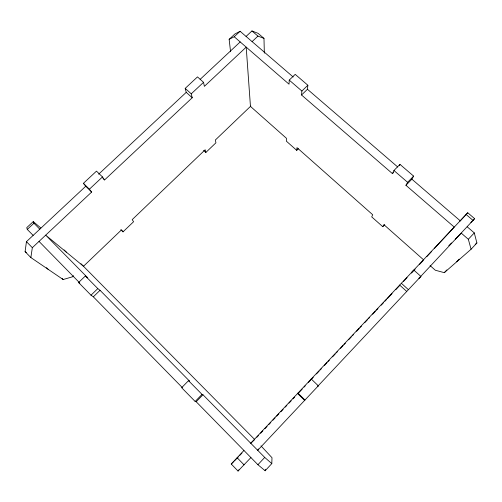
<?xml version="1.0" encoding="UTF-8"?>
<svg xmlns="http://www.w3.org/2000/svg" width="502" height="502" viewBox="0 0 502 502"><rect width="100%" height="100%" fill="white"/><g stroke="black" fill="none" stroke-linecap="round" stroke-linejoin="round"><path stroke-width="0.75" d="M182.32 387.594L93.334 296.814L91.006 295.189L78.582 282.507L85.378 275.981L97.808 288.606L100.042 290.307L189.637 381.225L188.52 380.673L181.655 387.695L195.152 401.468L196.188 401.744L257.915 464.72L265.15 470.763L271.802 463.603L271.996 457.717L260.99 445.876M393.524 172.525L392.445 173.629L301.539 94.997L307.45 89.274L307.864 85.246L295.207 74.365L289.234 80.107L289.039 84.185L234.214 36.765L229.144 39.338L230.569 51.737M102.954 178.379L104.567 179.942L192.228 97.746L186.242 92.343L185.2 88.371L197.493 76.9L203.548 82.315L204.377 86.35L246.2 47.132L250.46 106.405L286.498 138.345L286.366 141.162L296.738 150.368L296.977 147.632L372.722 214.762L371.706 216.883L382.762 226.691L384.739 224.645M301.539 94.997L301.884 91.031L307.864 85.246M73.574 275.755L72.476 276.815L63.145 279.526L30.867 257.564L25.1 251.627L26.449 241.657L85.735 186.255L83.414 183.324L96.478 171.132L102.477 176.942L104.567 179.942M30.867 257.564L32.329 247.687L91.659 192.046L89.406 189.185L83.414 183.324M265.15 470.763L265.395 469.27M392.445 173.629L393.944 170.511L399.95 164.367L413.623 176.114L411.878 179.176L405.942 185.301L454.228 227.067L434.387 248.477M399.322 165.641L399.95 164.367M258.474 448.951L257.721 450.313L318.306 385.831L311.209 378.966L310.707 379.543M382.762 226.691L383.898 224.664L423.644 259.885M405.942 185.301L407.611 182.314L413.623 176.114M243.941 450.463L231.24 464.03L238.042 471.045L238.939 469.79M411.954 271.984L413.755 270.026L420.883 276.389L418.982 278.271L474.628 218.652L467.751 212.766L250.749 443.241L254.727 439.539L80.991 263.745M293.287 398.569L293.068 398.833L294.68 397.12M387.494 298.489L392.062 293.62M426.932 256.522L431.726 251.351M460.008 221.112L467.751 212.766M456.72 261.806L459.186 259.151M430.07 265.583L435.334 270.239L444.308 272.661L471.071 249.243L476.9 242.974L474.283 232.897L467.211 226.81M257.915 464.72L264.723 457.422L202.965 394.754L202.024 394.384L188.52 380.673M471.071 249.243L468.335 239.272L474.283 232.897M444.308 272.661L446.849 269.932M238.042 471.045L250.912 457.573M420.883 276.389L317.703 386.314L318.306 385.831M256.911 437.217L258.517 435.51M260.657 433.239L262.797 430.967M264.937 428.695L267.077 426.418M268.683 424.717L270.823 422.439M272.962 420.168L275.102 417.896M276.702 416.189L278.842 413.918M280.982 411.64L283.122 409.368M285.262 407.097L286.868 405.39M289.008 403.119L291.147 400.847M298.972 392.558L302.185 389.138M304.13 387.048L305.203 385.906M308.416 382.493L310.556 380.221M312.162 378.514L313.235 377.372M316.448 373.959L319.128 371.116M320.194 369.98L321.267 368.838M324.48 365.425L327.16 362.582M328.233 361.44L329.299 360.304M332.512 356.891L335.192 354.048M336.265 352.906L337.331 351.77M340.544 348.357L343.224 345.514M344.297 344.372L345.363 343.236M348.576 339.823L351.256 336.98M352.329 335.838L353.395 334.702M356.608 331.289L359.288 328.446M360.361 327.304L361.427 326.168M364.64 322.755L367.32 319.912M368.393 318.77L369.459 317.634M372.672 314.221L375.352 311.372M376.425 310.236L377.993 308.598M381.206 305.185L383.346 302.907M384.952 301.2L386.559 299.493M395.821 289.629L399.579 285.632M403.338 281.641L407.097 277.65M411.389 273.088L415.148 269.091M419.44 264.529L423.199 260.538M238.274 456.983L234.459 460.836M239.856 455.314L241.964 453.093M196.188 401.744L202.965 394.754M195.152 401.468L202.024 394.384M470.882 222.449L474.628 218.652M448.807 245.691L451.518 242.962M455.308 239.147L461.269 233.154L468.335 239.272M231.24 464.03L233.919 461.369M296.738 150.368L298.383 148.749M93.334 296.814L100.042 290.307M91.006 295.189L97.808 288.606M250.787 106.091L215.358 140.014L215.929 142.8L205.864 152.451L203.636 150.405M120.813 229.684L123.021 231.855L133.607 221.708L132.177 219.65L205.186 149.747L205.864 152.451M252.086 41.61L257.953 36.113L263.983 38.384L264.334 53.162M98.637 174.2L186.242 92.343M200.103 79.391L240.194 41.936M246.08 36.439L251.941 30.955L258.084 33.339L263.983 38.384M89.406 189.185L102.477 176.942M192.228 97.746L191.249 93.83L203.548 82.315M27.277 229.427L33.941 223.227L33.245 221.608L26.738 227.657L27.277 229.427L33.138 235.4M234.214 36.765L240.094 31.287L293.174 76.982M229.144 39.338L234.911 33.979L240.094 31.287M475.199 244.474L476.9 242.974M25.1 251.627L26.361 252.493M78.582 282.507L79.818 283.398M85.378 275.981L87.756 277.838L45.695 235.156L83.489 266.267L121.478 229.897L123.021 231.855M33.245 221.608L40.825 227.952M251.941 30.955L257.953 36.113M466.094 214.461L473.135 220.491M307.45 89.274L397.785 167.04M411.878 179.176L460.177 220.754M289.234 80.107L301.884 91.031M393.944 170.511L407.611 182.314M264.723 457.422L271.802 463.603M185.2 88.371L191.249 93.83M401.305 283.253L408.427 289.679M399.655 285.048L406.676 291.392M297.906 393.097L304.99 400.031M85.735 186.255L91.659 192.046M297.573 393.493L304.57 400.332M64.143 249.933L66.302 252.123M33.941 223.227L39.802 229.176M39.024 241.406L79.416 282.613M26.449 241.657L32.329 247.687M237.113 457.724L244.072 464.865M62.129 278.491L63.145 279.526M46.535 267.666L48.154 269.329"/></g></svg>
